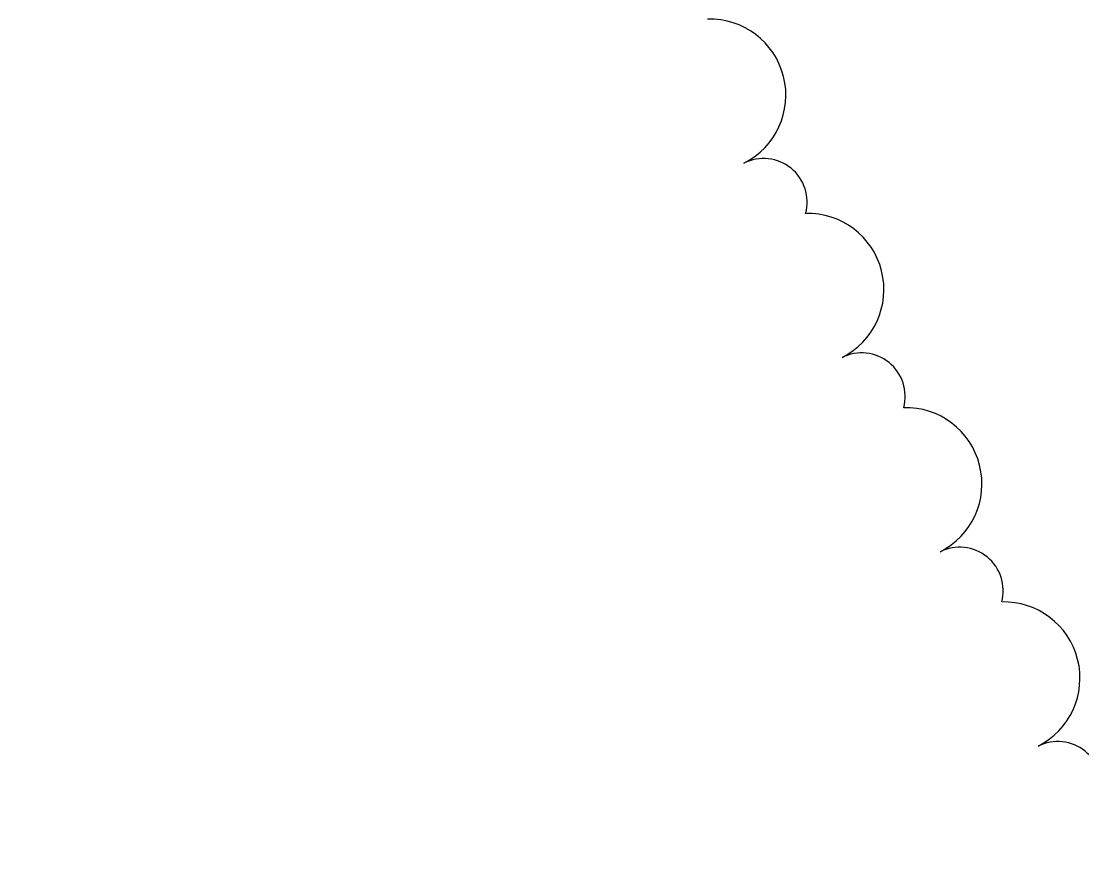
# Model space of a CAD drawing. Header units: metres. Extents: x 2682525 to 2683550, y 1250555 to 1251328.
# Drawn here: x 2683054.069 to 2683056.383, y 1250862.166 to 1250863.992 of the extents above; entities that cross this region are included whole.
import ezdxf

# ---------------------------------------------------------------- set-up
doc = ezdxf.new("R2010")
doc.units = ezdxf.units.M
doc.header["$PDMODE"] = 2
doc.header["$PDSIZE"] = -2
for name, color, linetype, lineweight, true_color in [('2458 A U1_dwg-1', 9, 'Continuous', 18, 0x808080), ('_22_200 Materialien-Beton', 9, 'Continuous', 18, 0x808080), ('_22_200 Materialien-Holzwerkstoffe', 9, 'Continuous', 18, 0x808080), ('_22_300 Bauteile 3D-Wand Aussen', 9, 'Continuous', 18, 0x808080), ('_22_300 Bauteile 3D-Wand Innen', 9, 'Continuous', 18, 0x808080), ('Bemassung', 9, 'Continuous', 18, 0x808080), ('G-____-REVC-OTLN-1', 1, 'Continuous', 18, 0xff0000)]:
    doc.layers.add(name, color=color, linetype=linetype, lineweight=lineweight, true_color=true_color)
for name, color, linetype, lineweight in [('A-____-____-DIMS', 7, 'Continuous', 9), ('Bemassung-1', 7, 'Continuous', 18), ('G-____-____-TEXT', 7, 'Continuous', 9)]:
    doc.layers.add(name, color=color, linetype=linetype, lineweight=lineweight)
doc.styles.add('Arial_3', font='arial.ttf', dxfattribs={"height": 125})
doc.styles.add('Arial_31', font='arial.ttf', dxfattribs={"width": 0.9, "height": 200})
doc.styles.add('ISOCP_2', font='isocp___.ttf', dxfattribs={"height": 125.8608217592593})
doc.dimstyles.new('2_0_mm_-_Arial', dxfattribs={"dimscale": 304.8, "dimtxt": 204.051879991394, "dimasz": 0.2460629921259842, "dimexe": 0.3280839895013123, "dimexo": 0.3280840109072179, "dimgap": 0.08202099737532807, "dimtad": 1, "dimdec": 1, "dimlfac": 0.001, "dimrnd": 0.09999999999999999, "dimzin": 0, "dimdsep": 46, "dimtxsty": 'Arial_31', "dimblk1": 'OBLIQUE', "dimblk2": 'OBLIQUE', "dimsah": 1, "dimcen": 0.09, "dimdle": 0.3280839895013123, "dimazin": 0, "dimtfac": 1, "dimtdec": 4, "dimtix": 1, "dimtmove": 0, "dimatfit": 3, "dimfxl": 1, "dimtvp": 1, "dimtfill": 1, "dimtolj": 1, "dimtzin": 0, "dimarcsym": 2})
doc.dimstyles.new('2_0_mm_-_Arial_1', dxfattribs={"dimscale": 304.8, "dimtxt": 204.051879991394, "dimasz": 0.2460629921259842, "dimexe": 0.3280839895013123, "dimexo": 0.3280840109072179, "dimgap": 0.08202099737532807, "dimtad": 1, "dimdec": 1, "dimlfac": 0.001, "dimrnd": 0.09999999999999999, "dimzin": 0, "dimdsep": 46, "dimtxsty": 'Arial_31', "dimblk1": 'OBLIQUE', "dimblk2": 'OBLIQUE', "dimsah": 1, "dimcen": 0.09, "dimdle": 0.3280839895013123, "dimazin": 0, "dimtfac": 1, "dimtdec": 4, "dimtix": 1, "dimtmove": 2, "dimatfit": 3, "dimfxl": 1, "dimtvp": 1, "dimtfill": 1, "dimtolj": 1, "dimtzin": 0, "dimarcsym": 2})
pattern_1 = [(18.233, (0, 0), (18.77292067800844, -56.98752011815572), []), (288.233, (0, 0), (63.31313485127099, 20.85671487326738), [])]
pattern_2 = [(18.233, (0, 0), (93.86460339004219, -284.9376005907786), []), (18.233, (15.645, -47.492), (93.86460339004219, -284.9376005907786), []), (18.233, (-15.645, 47.492), (93.86460339004219, -284.9376005907786), [])]

# ---------------------------------------------------------------- blocks, each defined once
blk = doc.blocks.new('2458 A U1_dwg_VW_SLASH-9045556-U01 Bodenplatte')
at = {"layer": 'Bemassung'}
for p, q in [((-112613.9864591991, -20448.61881218671), (-112613.9864591991, -20236.37760124923)), ((-112557.8598584424, -20404.74541294341), (-112670.1130599558, -20292.49221143005))]:
    blk.add_line(p, q, dxfattribs=at)
blk = doc.blocks.new('2458 A U1_dwg_VW_SLASH-9045559-U01 Bodenplatte')
at = {"layer": 'Bemassung'}
for p, q in [((-112613.9864592, -20248.61881218675), (-112613.9864592, -20460.86002312423)), ((-112670.1130599567, -20292.49221143005), (-112557.8598584433, -20404.74541294341))]:
    blk.add_line(p, q, dxfattribs=at)
blk = doc.blocks.new('2458 A U1_dwg_VW_SLASH-9045898-U01 Bodenplatte')
at = {"layer": 'Bemassung'}
for p, q in [((-112613.9864591991, -20448.61881218671), (-112613.9864591991, -20236.37760124923)), ((-112557.8598584424, -20404.74541294341), (-112670.1130599558, -20292.49221143005))]:
    blk.add_line(p, q, dxfattribs=at)
blk = doc.blocks.new('2458 A U1_dwg_VW_SLASH-9045901-U01 Bodenplatte')
at = {"layer": 'Bemassung'}
for p, q in [((-112613.9864592, -20248.61881218675), (-112613.9864592, -20460.86002312423)), ((-112670.1130599567, -20292.49221143005), (-112557.8598584433, -20404.74541294341))]:
    blk.add_line(p, q, dxfattribs=at)
blk = doc.blocks.new('2458 A U1_dwg-9041719-U01 Bodenplatte')
at = {"layer": '_22_200 Materialien-Beton'}
h = blk.add_hatch(dxfattribs=at)
h.set_pattern_fill('FP_1', color=256, style=0, pattern_type=2)
h.set_pattern_definition(pattern_1)
h.paths.add_polyline_path([(-117274.2550667951, -20648.61881225029), (-111054.2550667031, -20648.61881212191), (-110804.2550666996, -20348.61881215004), (-117524.2550667249, -20348.6188124232)])
h = blk.add_hatch(dxfattribs=at)
h.set_pattern_fill('FP_1', color=256, style=0, pattern_type=2)
h.set_pattern_definition(pattern_1)
h.paths.add_polyline_path([(-117274.2550667951, -20648.61881225029), (-111054.2550667266, -20648.61881215003), (-110804.2550666878, -20348.61881214601), (-117524.2550668656, -20348.61881225431)])
at = {"layer": '_22_200 Materialien-Holzwerkstoffe'}
h = blk.add_hatch(dxfattribs=at)
h.set_pattern_fill('FP_3', color=256, style=0, pattern_type=2)
h.set_pattern_definition(pattern_2)
h.paths.add_polyline_path([(-112894.2550667617, -20348.61881217969), (-112844.2550667617, -20348.61881214601), (-112844.2550668247, -17223.27376310982), (-112894.2550668002, -17173.27376312163), (-112894.2550667913, -18509.22271522267)])
h = blk.add_hatch(dxfattribs=at)
h.set_pattern_fill('FP_3', color=256, style=0, pattern_type=2)
h.set_pattern_definition(pattern_2)
h.paths.add_polyline_path([(-112894.2550667617, -20348.61881217969), (-112844.2550667617, -20348.6188121789), (-112844.255066812, -17223.27376312251), (-112894.2550668129, -17173.27376310898), (-112894.2550667913, -18509.22271522267)])
at = {"layer": '_22_200 Materialien-Beton', "flags": 128}
blk.add_lwpolyline([(-117274.2550666054, -13749.10388706023), (-112374.1562655252, -13749.10388706023), (-117274.255066724, -13749.10388706023), (-117274.255066724, -20348.61881225026), (-111244.2550666882, -20348.61881225026), (-117274.2550666159, -20348.61881225026)], close=True, dxfattribs=at)
for points in [[(-111054.2550667023, -21598.25867720168), (-111054.2550667023, -20648.61881215005), (-111244.2550667265, -20648.61881215005), (-117274.2550668607, -20648.61881215005), (-117274.2550668607, -21748.83377174422)], [(-117274.2550667951, -21748.83377174422), (-117274.2550667951, -20648.61881225028), (-111244.2550667265, -20648.61881225028), (-111054.2550667265, -20648.61881225028), (-111054.2550667265, -21598.25867722595)]]:
    blk.add_lwpolyline(points, dxfattribs=at)
at = {"layer": '_22_200 Materialien-Holzwerkstoffe', "flags": 128}
for points in [[(-112894.2550667616, -20348.61881217966), (-112894.2550667616, -17223.27376310898), (-112944.2550668097, -17223.27376310898), (-112894.2550668119, -17223.27376310898)], [(-112844.2550667616, -20348.61881217888), (-112844.2550667616, -17223.27376312246), (-112794.25506679, -17223.27376312246), (-112844.2550668119, -17223.27376312246)]]:
    blk.add_lwpolyline(points, close=True, dxfattribs=at)
at = {"layer": '_22_300 Bauteile 3D-Wand Aussen', "flags": 128}
for points in [[(-112844.2550667617, -20348.61881217888), (-111244.2550666882, -20348.61881217888), (-111244.2550666882, -15633.2737631499), (-110353.1678238682, -15633.2737631499)], [(-110353.1678238682, -15633.27376314989), (-111244.2550667712, -15633.27376314989), (-111244.2550667712, -20348.61881215309), (-112844.2550667617, -20348.61881215309)], [(-117274.2550667951, -21748.83377174422), (-117274.2550667951, -20648.6188122503), (-111244.2550667266, -20648.6188122503), (-111244.2550667266, -21749.90471583801)], [(-111244.2550667266, -21749.90471583801), (-111244.2550667266, -20648.61881215309), (-117274.2550668607, -20648.61881215309)]]:
    blk.add_lwpolyline(points, dxfattribs=at)
blk.add_lwpolyline([(-114524.255066747, -20348.61881220595), (-112894.2550667616, -20348.61881220595)], close=True, dxfattribs=at)
at = {"layer": '_22_300 Bauteile 3D-Wand Innen', "flags": 128}
for points in [[(-112894.2550667615, -20348.61881217967), (-112894.2550667615, -17223.27376310899), (-112944.2550668097, -17223.27376310899), (-112894.255066812, -17223.27376310899)], [(-112844.2550667616, -20348.61881217888), (-112844.2550667616, -17223.27376312246), (-112794.25506679, -17223.27376312246), (-112844.2550668119, -17223.27376312246)]]:
    blk.add_lwpolyline(points, close=True, dxfattribs=at)
at = {"layer": 'Bemassung', "flags": 128}
for points in [[(-112613.9864591991, -16085.51497410201), (-112613.9864591991, -20236.37760124923), (-112613.9864591991, -16085.51497410201), (-112613.9864591991, -16197.75618503951)], [(-111468.7374886837, -19303.57548105064), (-111356.4962777462, -19303.57548105064), (-117162.0138556881, -19303.57548105064), (-117049.7726447506, -19303.57548105064), (-117162.0138556881, -19303.57548105064), (-111356.4962777462, -19303.57548105064)], [(-112513.9864592, -20348.61881218673), (-113328.1030106994, -20348.61881218673), (-112513.9864592, -20348.61881218673), (-113328.1030106994, -20348.61881218673)], [(-112613.9864592, -20460.86002312423), (-112613.9864592, -20536.37760125392)]]:
    blk.add_lwpolyline(points, close=True, dxfattribs=at)
for name in ['2458 A U1_dwg_VW_SLASH-9045556-U01 Bodenplatte', '2458 A U1_dwg_VW_SLASH-9045898-U01 Bodenplatte', '2458 A U1_dwg_VW_SLASH-9045559-U01 Bodenplatte', '2458 A U1_dwg_VW_SLASH-9045901-U01 Bodenplatte']:
    blk.add_blockref(name, (0, 0))
at = {"layer": 'Bemassung-1', "char_height": 125.8608217592593, "rotation": 90, "line_spacing_factor": 1.478621465017729, "style": 'ISOCP_2'}
for s, insert, width, attachment_point in [('5', (-112650.7486862311, -18559.90239513568), 118.4236817761332, 1), ('5', (-112650.7486862311, -18559.90239513568), 118.4236817761332, 1), ('4.37', (-112504.2107294685, -18947.25263053752), 422.9417206290471, 1), ('4.37', (-112504.2107294685, -18947.25263053752), 422.9417206290471, 1), ('30', (-112721.0197351677, -20498.61881218904), 236.8473635522664, 2), ('30', (-112721.0197351677, -20498.61881218904), 236.8473635522664, 2)]:
    blk.add_mtext(s, dxfattribs=dict(at, insert=insert, width=width, attachment_point=attachment_point))
blk = doc.blocks.new('_Oblique')
at = {"color": 0, "linetype": 'ByBlock', "lineweight": -2}
blk.add_line((-0.5, -0.5), (0.5, 0.5), dxfattribs=at)
blk = doc.blocks.new('*D1807')
at = {"layer": 'A-____-____-DIMS', "color": 0, "lineweight": -2, "transparency": 16777216}
for p, q in [((2683068.897622096, 1250867.009540824), (2683135.861756529, 1250900.785341326)), ((2683053.688199543, 1250859.338114525), (2683068.897622096, 1250867.009540824)), ((2683053.688199543, 1250859.338114525), (2682986.72406511, 1250825.562314023)), ((2683113.74310552, 1250778.098576879), (2683113.932022766, 1250777.724028246)), ((2683098.698719751, 1250770.099947516), (2683098.722600213, 1250770.052601948))]:
    blk.add_line(p, q, dxfattribs=at)
at = {"layer": 'A-____-____-DIMS', "color": 0, "lineweight": -2, "transparency": 16777216, "xscale": 74.99999999999999, "yscale": 74.99999999999999, "zscale": 74.99999999999999}
for p, rotation in [((2683068.897622096, 1250867.009540824), 206.7657572042305), ((2683053.688199543, 1250859.338114525), 26.76575720423048)]:
    blk.add_blockref('_Oblique', p, dxfattribs=dict(at, rotation=rotation))
at = {"layer": 'A-____-____-DIMS', "color": 0, "transparency": 16777216, "insert": (2683004.047613651, 1250976.668747653), "char_height": 200, "width": 911.641014607705, "attachment_point": 5, "rotation": 26.76575720423047, "style": 'Arial_31', "bg_fill": 3, "box_fill_scale": 1.1, "bg_fill_color": 256, "bg_fill_true_color": 13158600, "bg_fill_transparency": 0}
blk.add_mtext('\\A1;0.0', dxfattribs=at)
at = {"layer": 'Defpoints', "color": 0, "transparency": 16777216}
for p in [(2683068.708701911, 1250867.384095282), (2683068.897622096, 1250867.009540824), (2683053.664316143, 1250859.385465919)]:
    blk.add_point(p, dxfattribs=at)
blk = doc.blocks.new('*D1808')
at = {"layer": 'A-____-____-DIMS', "color": 0, "lineweight": -2, "transparency": 16777216}
for p, q in [((2683101.306229421, 1250883.356000871), (2683168.270363854, 1250917.131801374)), ((2683068.897622741, 1250867.009539544), (2683001.933488308, 1250833.233739042)), ((2683146.196746825, 1250794.355752247), (2683146.340630091, 1250794.070488293)), ((2683113.74310552, 1250778.098576879), (2683113.932023411, 1250777.724026967))]:
    blk.add_line(p, q, dxfattribs=at)
at = {"layer": 'A-____-____-DIMS', "color": 0, "transparency": 16777216, "insert": (2682617.72699169, 1250788.948338999), "char_height": 200, "width": 911.641014607705, "attachment_point": 1, "rotation": 26.76575720423047, "line_spacing_factor": 0.9417779076525878, "style": 'Arial_31', "bg_fill": 3, "box_fill_scale": 1.1, "bg_fill_color": 256, "bg_fill_true_color": 13158600, "bg_fill_transparency": 0}
blk.add_mtext('\\A1;0.0', dxfattribs=at)
at = {"layer": 'A-____-____-DIMS', "color": 0, "lineweight": -2, "transparency": 16777216}
blk.add_line((2683068.897622741, 1250867.009539544), (2683101.306229421, 1250883.356000871), dxfattribs=at)
at = {"layer": 'Defpoints', "color": 0, "transparency": 16777216}
for p in [(2683101.162343216, 1250883.641270651), (2683101.306229421, 1250883.356000871), (2683068.708701911, 1250867.384095282)]:
    blk.add_point(p, dxfattribs=at)
at = {"layer": 'A-____-____-DIMS', "color": 0, "lineweight": -2, "transparency": 16777216, "xscale": 74.99999999999999, "yscale": 74.99999999999999, "zscale": 74.99999999999999}
for p, rotation in [((2683101.306229421, 1250883.356000871), 206.7657572042305), ((2683068.897622741, 1250867.009539544), 26.76575720423048)]:
    blk.add_blockref('_Oblique', p, dxfattribs=dict(at, rotation=rotation))
blk = doc.blocks.new('*D1809')
at = {"layer": 'A-____-____-DIMS', "color": 0, "lineweight": -2, "transparency": 16777216}
for p, q in [((2683132.910514814, 1250899.296771893), (2683199.874649247, 1250933.072572396)), ((2683101.30623005, 1250883.355999624), (2683132.910514814, 1250899.296771893)), ((2683101.30623005, 1250883.355999624), (2683034.342095617, 1250849.580199121)), ((2683177.801724807, 1250810.295150137), (2683177.944915484, 1250810.011259315)), ((2683146.196746825, 1250794.355752247), (2683146.34063072, 1250794.070487046))]:
    blk.add_line(p, q, dxfattribs=at)
at = {"layer": 'A-____-____-DIMS', "color": 0, "lineweight": -2, "transparency": 16777216, "xscale": 74.99999999999999, "yscale": 74.99999999999999, "zscale": 74.99999999999999}
for p, rotation in [((2683132.910514814, 1250899.296771893), 206.7657572042305), ((2683101.30623005, 1250883.355999624), 26.76575720423048)]:
    blk.add_blockref('_Oblique', p, dxfattribs=dict(at, rotation=rotation))
at = {"layer": 'A-____-____-DIMS', "color": 0, "transparency": 16777216, "insert": (2683059.863075263, 1251004.821305737), "char_height": 200, "width": 911.641014607705, "attachment_point": 5, "rotation": 26.76575720423047, "style": 'Arial_31', "bg_fill": 3, "box_fill_scale": 1.1, "bg_fill_color": 256, "bg_fill_true_color": 13158600, "bg_fill_transparency": 0}
blk.add_mtext('\\A1;0.0', dxfattribs=at)
at = {"layer": 'Defpoints', "color": 0, "transparency": 16777216}
for p in [(2683132.767321199, 1250899.58066854), (2683132.910514814, 1250899.296771893), (2683101.162343216, 1250883.641270651)]:
    blk.add_point(p, dxfattribs=at)
blk = doc.blocks.new('Family - ___-9052579-U01 Bodenplatte')
at = {"layer": 'G-____-REVC-OTLN-1'}
for centre, radius, start, end in [((-112090.8766791546, -18891.72989206457), 166.2500000000146, 269.9999999999996, 64.7912347032416), ((-112090.8766791546, -19152.97989206457), 95.00000000001161, 318.1896851042206, 90), ((-112090.8766791546, -19366.72989206457), 166.2500000000146, 269.9999999999996, 64.7912347032416), ((-112090.8766791546, -19627.97989206457), 95.00000000001161, 318.1896851042206, 90), ((-112090.8766791546, -19841.72989206457), 166.2500000000146, 269.9999999999996, 64.7912347032416), ((-112090.8766791546, -20102.97989206457), 95.00000000001161, 318.1896851042206, 90), ((-112090.8766791546, -20316.72989206457), 166.2500000000146, 269.9999999999996, 64.7912347032416), ((-112090.8766791546, -20577.97989206457), 95.00000000001161, 318.1896851042206, 90)]:
    blk.add_arc(centre, radius, start, end, dxfattribs=at)

msp = doc.modelspace()

# ---------------------------------------------------------------- block references
at = {"layer": '2458 A U1_dwg-1', "xscale": 0.001, "yscale": 0.001, "zscale": 0.001, "rotation": 26.76575494316579}
msp.add_blockref('2458 A U1_dwg-9041719-U01 Bodenplatte', (2683147.144467305, 1250931.177239274), dxfattribs=at)

# ---------------------------------------------------------------- next in the draw order: texts
at = {"layer": 'G-____-____-TEXT', "insert": (2683052.611307781, 1250861.450900997), "char_height": 0.125, "width": 1.5352315625, "attachment_point": 1, "rotation": 26.765754943165796, "style": 'Arial_3', "bg_fill": 3, "box_fill_scale": 1.25, "bg_fill_color": 256, "bg_fill_true_color": 13158600, "bg_fill_transparency": 0}
msp.add_mtext('= 454.64 m.ü.M.', dxfattribs=at)

# ---------------------------------------------------------------- next in the draw order: dimensions: what is measured, and where the dimension line sits
at = {"layer": 'A-____-____-DIMS'}
dim = msp.add_linear_dim(base=(2683068.897622096, 1250867.009540824), p1=(2683053.664316142, 1250859.385465919), p2=(2683068.708701911, 1250867.384095282), angle=26.76575720423047, dimstyle='2_0_mm_-_Arial', override={"dimpost": '<>', "dimfxl": 17038.5332360565}, dxfattribs=at)
dim.commit()
dim.dimension.update_dxf_attribs({"geometry": '*D1807', "text_midpoint": (2683004.047613651, 1250976.668747653)})

# ---------------------------------------------------------------- next in the draw order: dimensions: what is measured, and where the dimension line sits
dim = msp.add_linear_dim(base=(2683101.306229421, 1250883.356000871), p1=(2683068.708701911, 1250867.384095282), p2=(2683101.162343216, 1250883.641270651), angle=26.76575720423047, dimstyle='2_0_mm_-_Arial_1', override={"dimpost": '<>', "dimfxl": 36297.85923366722}, dxfattribs=at)
dim.commit()
dim.dimension.update_dxf_attribs({"geometry": '*D1808', "text_midpoint": (2683084.754535631, 1250875.177022492), "dimtype": 160})

# ---------------------------------------------------------------- next in the draw order: dimensions: what is measured, and where the dimension line sits
dim = msp.add_linear_dim(base=(2683132.910514814, 1250899.296771893), p1=(2683101.162343216, 1250883.641270651), p2=(2683132.767321198, 1250899.58066854), angle=26.76575720423047, dimstyle='2_0_mm_-_Arial', override={"dimpost": '<>', "dimfxl": 35396.87893486193}, dxfattribs=at)
dim.commit()
dim.dimension.update_dxf_attribs({"geometry": '*D1809', "text_midpoint": (2683059.863075263, 1251004.821305737)})

# ---------------------------------------------------------------- next in the draw order: block references
at = {"layer": 'G-____-REVC-OTLN-1', "xscale": 0.001, "yscale": 0.001, "zscale": 0.001, "rotation": 26.76575494316579}
msp.add_blockref('Family - ___-9052579-U01 Bodenplatte', (2683147.144467305, 1250931.177239274), dxfattribs=at)

doc.saveas('drawing.dxf')
